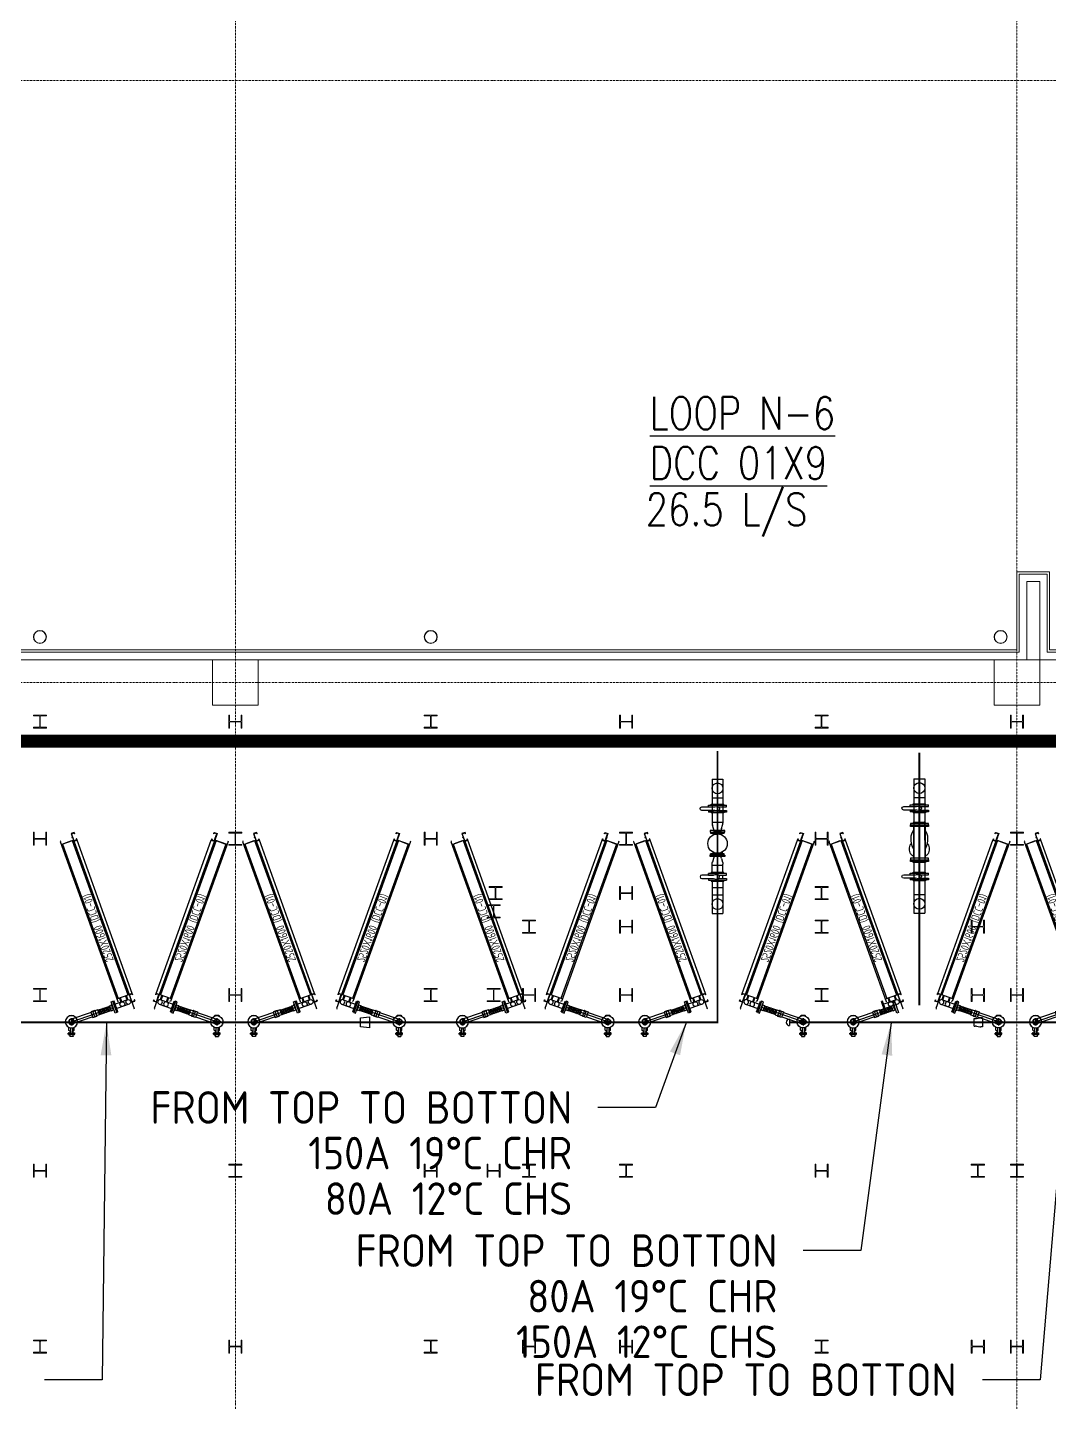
# Model space of a CAD drawing. Extents: x -32000 to 363140, y -29000 to 144266.
# Drawn here: x 136009 to 151700, y 78940 to 100062 of the extents above; entities that cross this region are included whole.
import ezdxf
from ezdxf.enums import TextEntityAlignment as Align

# ---------------------------------------------------------------- set-up
doc = ezdxf.new("R2010")
doc.units = 0
doc.header["$LTSCALE"] = 10
for name, pattern in [('H12PL25$0$JJP_三點線', [0.9, 0.3, -0.15, 0, -0.15, 0, -0.15, 0, -0.15]), ('XFM1Q20-200k$0$CENTER', [2, 1.25, -0.25, 0.25, -0.25]), ('XFM1Q20-200k$0$CENTER2', [1.125, 0.75, -0.125, 0.125, -0.125])]:
    doc.linetypes.add(name, pattern=pattern)
for name, color, linetype in [('H12PL25$0$A-OBJE-MEP', 252, 'Continuous'), ('H12PL25$0$A-WALL-EX', 252, 'Continuous'), ('H12PL25$0$S-COL', 252, 'Continuous'), ('H12PL25$0$S-GRID', 252, 'Continuous'), ('XFM1P20-200k$0$$0$M-PIPE-TEXT', 3, 'Continuous'), ('XFM1P20-200k$0$$0$M-PIPE-TEXT-ARROR', 91, 'Continuous'), ('XFM1P20-200k$0$M-PIPE-CHWR20', 110, 'Continuous'), ('XFM1P20-200k$0$M-PIPE-CHWS12', 130, 'Continuous'), ('XFM1Q20-200k$0$12P7-M-SUP-DCC-L1', 7, 'Continuous'), ('XFM1Q20-200k$0$12P7-M-SUP-DCC-L2', 3, 'Continuous'), ('XFM1Q20-200k$0$C-CDCC', 22, 'Continuous'), ('XFM1Q20-200k$0$M-CWTR-TEXT', 4, 'Continuous'), ('XFM1Q20-200k$0$M-PIPE-CHWR20', 110, 'Continuous'), ('XFM1Q20-200k$0$M-PIPE-CHWS12', 130, 'Continuous'), ('XFM1Q20-200k$0$M-PIPE-CHWS12_CL', 132, 'XFM1Q20-200k$0$CENTER2'), ('XFM1Q20-200k$0$MAU&DCC Valve Station$0$M-CWTR-VAVE', 4, 'Continuous'), ('XFM1Q20-200k$0$U-PCW-V', 2, 'Continuous')]:
    doc.layers.add(name, color=color, linetype=linetype)
doc.styles.add('XFM1P20-200k$0$$0$aa-txt', font='isocp.shx', dxfattribs={"bigfont": 'chineset.shx'})
doc.styles.add('XFM1Q20-200k$0$12P7-XCM2P10$0$AA-TXT', font='simplex.shx', dxfattribs={"bigfont": 'china.shx'})
doc.styles.add('XFM1Q20-200k$0$aa-txt', font='isocp.shx', dxfattribs={"bigfont": 'chineset.shx'})
doc.dimstyles.new('XFM1P20-200k$0$$0$adim-200', dxfattribs={"dimscale": 200, "dimtxt": 0.3, "dimasz": 2.5, "dimexe": 0.1, "dimexo": 0.5, "dimgap": 0.15, "dimtad": 0, "dimdec": 4, "dimzin": 3, "dimdsep": 46, "dimtxsty": 'XFM1P20-200k$0$$0$aa-txt', "dimcen": 2.5, "dimclrd": 256, "dimclre": 256, "dimclrt": 256, "dimadec": 0, "dimazin": 0, "dimtfac": 1, "dimtdec": 4, "dimtmove": 0, "dimatfit": 3, "dimfxl": 1, "dimtolj": 1, "dimtzin": 0, "dimarcsym": 0})

# ---------------------------------------------------------------- blocks, each defined once
blk = doc.blocks.new('H12PL25')
at = {"layer": 'H12PL25$0$A-OBJE-MEP', "lineweight": 0, "flags": 128}
for points in [[(136295, 90700, 1), (136105, 90700, 1)], [(142295, 90700, 1), (142105, 90700, 1)], [(151045, 90700, 1), (150855, 90700, 1)]]:
    blk.add_lwpolyline(points, format="xyb", close=True, dxfattribs=at)
at = {"layer": 'H12PL25$0$A-OBJE-MEP', "lineweight": 0}
for centre in [(136200, 90700), (142200, 90700), (150950, 90700)]:
    blk.add_circle(centre, 100, dxfattribs=at)
at = {"layer": 'H12PL25$0$A-WALL-EX', "lineweight": 0}
for p, q in [((151350, 91665), (151235, 91665)), ((151350, 91665), (151235, 91665)), ((151235, 90500), (151235, 91665)), ((151350, 91665), (151550, 91665)), ((151665, 91665), (151550, 91665)), ((151665, 91665), (151550, 91665)), ((151665, 91665), (151665, 90500)), ((127200, 90465), (151200, 90465)), ((151200, 90465), (151235, 90465)), ((151235, 90465), (151235, 90500)), ((151235, 90465), (151235, 90500)), ((151665, 90500), (151665, 90465)), ((151665, 90500), (151665, 90465)), ((151665, 90465), (151700, 90465)), ((151700, 90465), (237400, 90465))]:
    blk.add_line(p, q, dxfattribs=at)
at = {"layer": 'H12PL25$0$A-WALL-EX', "lineweight": 0, "flags": 128}
for points in [[(151200, 91700), (151235, 91700)], [(151200, 91700), (151200, 90500)], [(151665, 91700), (151235, 91700)], [(151700, 91700), (151665, 91700)], [(151700, 90500), (151700, 91700)], [(151350, 91550), (151550, 91550)], [(151350, 90465), (151350, 91550)], [(151550, 91550), (151550, 90465)], [(127200, 90500), (151200, 90500)], [(127200, 90500), (151200, 90500)], [(127200, 90500), (151200, 90500)], [(151200, 90500), (127200, 90500)], [(151350, 90350), (151350, 90465)], [(151550, 90350), (151550, 90465)], [(237400, 90500), (151700, 90500)], [(127050, 90350), (151350, 90350)], [(151550, 90350), (237400, 90350)]]:
    blk.add_lwpolyline(points, dxfattribs=at)
at = {"layer": 'H12PL25$0$S-COL', "lineweight": 0, "flags": 128}
for points in [[(138850, 90350), (138850, 89650), (139550, 89650), (139550, 90350)], [(150850, 90350), (150850, 89650), (151550, 89650), (151550, 90350), (151350, 90350)]]:
    blk.add_lwpolyline(points, dxfattribs=at)
for points in [[(136300, 89300), (136300, 89312), (136217, 89312, -0.41421356), (136204, 89325), (136204, 89475, -0.41421356), (136217, 89488), (136300, 89488), (136300, 89500), (136100, 89500), (136100, 89488), (136183, 89488, -0.41421356), (136196, 89475), (136196, 89325, -0.41421356), (136183, 89312), (136100, 89312), (136100, 89300)], [(139300, 89500), (139288, 89500), (139288, 89417, -0.41421356), (139275, 89404), (139125, 89404, -0.41421356), (139112, 89417), (139112, 89500), (139100, 89500), (139100, 89300), (139112, 89300), (139112, 89383, -0.41421356), (139125, 89396), (139275, 89396, -0.41421356), (139288, 89383), (139288, 89300), (139300, 89300)], [(142100, 89300), (142100, 89312), (142183, 89312, 0.41421356), (142196, 89325), (142196, 89475, 0.41421356), (142183, 89488), (142100, 89488), (142100, 89500), (142300, 89500), (142300, 89488), (142217, 89488, 0.41421356), (142204, 89475), (142204, 89325, 0.41421356), (142217, 89312), (142300, 89312), (142300, 89300)], [(145100, 89500), (145112, 89500), (145112, 89417, 0.41421356), (145125, 89404), (145275, 89404, 0.41421356), (145288, 89417), (145288, 89500), (145300, 89500), (145300, 89300), (145288, 89300), (145288, 89383, 0.41421356), (145275, 89396), (145125, 89396, 0.41421356), (145112, 89383), (145112, 89300), (145100, 89300)], [(148100, 89300), (148100, 89312), (148183, 89312, 0.41421356), (148196, 89325), (148196, 89475, 0.41421356), (148183, 89488), (148100, 89488), (148100, 89500), (148300, 89500), (148300, 89488), (148217, 89488, 0.41421356), (148204, 89475), (148204, 89325, 0.41421356), (148217, 89312), (148300, 89312), (148300, 89300)], [(151100, 89500), (151112, 89500), (151112, 89417, 0.41421356), (151125, 89404), (151275, 89404, 0.41421356), (151288, 89417), (151288, 89500), (151300, 89500), (151300, 89300), (151288, 89300), (151288, 89383, 0.41421356), (151275, 89396), (151125, 89396, 0.41421356), (151112, 89383), (151112, 89300), (151100, 89300)], [(136300, 87700), (136288, 87700), (136288, 87617, -0.41421356), (136275, 87604), (136125, 87604, -0.41421356), (136112, 87617), (136112, 87700), (136100, 87700), (136100, 87500), (136112, 87500), (136112, 87583, -0.41421356), (136125, 87596), (136275, 87596, -0.41421356), (136288, 87583), (136288, 87500), (136300, 87500)], [(139300, 87500), (139300, 87512), (139217, 87512, -0.41421356), (139204, 87525), (139204, 87675, -0.41421356), (139217, 87688), (139300, 87688), (139300, 87700), (139100, 87700), (139100, 87688), (139183, 87688, -0.41421356), (139196, 87675), (139196, 87525, -0.41421356), (139183, 87512), (139100, 87512), (139100, 87500)], [(142100, 87700), (142112, 87700), (142112, 87617, 0.41421356), (142125, 87604), (142275, 87604, 0.41421356), (142288, 87617), (142288, 87700), (142300, 87700), (142300, 87500), (142288, 87500), (142288, 87583, 0.41421356), (142275, 87596), (142125, 87596, 0.41421356), (142112, 87583), (142112, 87500), (142100, 87500)], [(145100, 87500), (145100, 87512), (145183, 87512, 0.41421356), (145196, 87525), (145196, 87675, 0.41421356), (145183, 87688), (145100, 87688), (145100, 87700), (145300, 87700), (145300, 87688), (145217, 87688, 0.41421356), (145204, 87675), (145204, 87525, 0.41421356), (145217, 87512), (145300, 87512), (145300, 87500)], [(148100, 87700), (148112, 87700), (148112, 87617, 0.41421356), (148125, 87604), (148275, 87604, 0.41421356), (148288, 87617), (148288, 87700), (148300, 87700), (148300, 87500), (148288, 87500), (148288, 87583, 0.41421356), (148275, 87596), (148125, 87596, 0.41421356), (148112, 87583), (148112, 87500), (148100, 87500)], [(151100, 87500), (151100, 87512), (151183, 87512, 0.41421356), (151196, 87525), (151196, 87675, 0.41421356), (151183, 87688), (151100, 87688), (151100, 87700), (151300, 87700), (151300, 87688), (151217, 87688, 0.41421356), (151204, 87675), (151204, 87525, 0.41421356), (151217, 87512), (151300, 87512), (151300, 87500)], [(143095, 86665), (143095, 86677), (143178, 86677, 0.41421356), (143191, 86690), (143191, 86840, 0.41421356), (143178, 86853), (143095, 86853), (143095, 86865), (143295, 86865), (143295, 86853), (143212, 86853, 0.41421356), (143199, 86840), (143199, 86690, 0.41421356), (143212, 86677), (143295, 86677), (143295, 86665)], [(145100, 86865), (145112, 86865), (145112, 86782, 0.41421356), (145125, 86769), (145275, 86769, 0.41421356), (145288, 86782), (145288, 86865), (145300, 86865), (145300, 86665), (145288, 86665), (145288, 86748, 0.41421356), (145275, 86761), (145125, 86761, 0.41421356), (145112, 86748), (145112, 86665), (145100, 86665)], [(148100, 86665), (148100, 86677), (148183, 86677, 0.41421356), (148196, 86690), (148196, 86840, 0.41421356), (148183, 86853), (148100, 86853), (148100, 86865), (148300, 86865), (148300, 86853), (148217, 86853, 0.41421356), (148204, 86840), (148204, 86690, 0.41421356), (148217, 86677), (148300, 86677), (148300, 86665)], [(143065, 86385), (143065, 86397), (143148, 86397, 0.41421356), (143161, 86410), (143161, 86560, 0.41421356), (143148, 86573), (143065, 86573), (143065, 86585), (143265, 86585), (143265, 86573), (143182, 86573, 0.41421356), (143169, 86560), (143169, 86410, 0.41421356), (143182, 86397), (143265, 86397), (143265, 86385)], [(143610, 86150), (143610, 86162), (143693, 86162, 0.41421356), (143706, 86175), (143706, 86325, 0.41421356), (143693, 86338), (143610, 86338), (143610, 86350), (143810, 86350), (143810, 86338), (143727, 86338, 0.41421356), (143714, 86325), (143714, 86175, 0.41421356), (143727, 86162), (143810, 86162), (143810, 86150)], [(145100, 86350), (145112, 86350), (145112, 86267, 0.41421356), (145125, 86254), (145275, 86254, 0.41421356), (145288, 86267), (145288, 86350), (145300, 86350), (145300, 86150), (145288, 86150), (145288, 86233, 0.41421356), (145275, 86246), (145125, 86246, 0.41421356), (145112, 86233), (145112, 86150), (145100, 86150)], [(148100, 86150), (148100, 86162), (148183, 86162, 0.41421356), (148196, 86175), (148196, 86325, 0.41421356), (148183, 86338), (148100, 86338), (148100, 86350), (148300, 86350), (148300, 86338), (148217, 86338, 0.41421356), (148204, 86325), (148204, 86175, 0.41421356), (148217, 86162), (148300, 86162), (148300, 86150)], [(150500, 86350), (150512, 86350), (150512, 86267, 0.41421356), (150525, 86254), (150675, 86254, 0.41421356), (150688, 86267), (150688, 86350), (150700, 86350), (150700, 86150), (150688, 86150), (150688, 86233, 0.41421356), (150675, 86246), (150525, 86246, 0.41421356), (150512, 86233), (150512, 86150), (150500, 86150)], [(136300, 85100), (136300, 85112), (136217, 85112, -0.41421356), (136204, 85125), (136204, 85275, -0.41421356), (136217, 85288), (136300, 85288), (136300, 85300), (136100, 85300), (136100, 85288), (136183, 85288, -0.41421356), (136196, 85275), (136196, 85125, -0.41421356), (136183, 85112), (136100, 85112), (136100, 85100)], [(139300, 85300), (139288, 85300), (139288, 85217, -0.41421356), (139275, 85204), (139125, 85204, -0.41421356), (139112, 85217), (139112, 85300), (139100, 85300), (139100, 85100), (139112, 85100), (139112, 85183, -0.41421356), (139125, 85196), (139275, 85196, -0.41421356), (139288, 85183), (139288, 85100), (139300, 85100)], [(142100, 85100), (142100, 85112), (142183, 85112, 0.41421356), (142196, 85125), (142196, 85275, 0.41421356), (142183, 85288), (142100, 85288), (142100, 85300), (142300, 85300), (142300, 85288), (142217, 85288, 0.41421356), (142204, 85275), (142204, 85125, 0.41421356), (142217, 85112), (142300, 85112), (142300, 85100)], [(143065, 85100), (143065, 85112), (143148, 85112, 0.41421356), (143161, 85125), (143161, 85275, 0.41421356), (143148, 85288), (143065, 85288), (143065, 85300), (143265, 85300), (143265, 85288), (143182, 85288, 0.41421356), (143169, 85275), (143169, 85125, 0.41421356), (143182, 85112), (143265, 85112), (143265, 85100)], [(143610, 85300), (143622, 85300), (143622, 85217, 0.41421356), (143635, 85204), (143785, 85204, 0.41421356), (143798, 85217), (143798, 85300), (143810, 85300), (143810, 85100), (143798, 85100), (143798, 85183, 0.41421356), (143785, 85196), (143635, 85196, 0.41421356), (143622, 85183), (143622, 85100), (143610, 85100)], [(145100, 85300), (145112, 85300), (145112, 85217, 0.41421356), (145125, 85204), (145275, 85204, 0.41421356), (145288, 85217), (145288, 85300), (145300, 85300), (145300, 85100), (145288, 85100), (145288, 85183, 0.41421356), (145275, 85196), (145125, 85196, 0.41421356), (145112, 85183), (145112, 85100), (145100, 85100)], [(148100, 85100), (148100, 85112), (148183, 85112, 0.41421356), (148196, 85125), (148196, 85275, 0.41421356), (148183, 85288), (148100, 85288), (148100, 85300), (148300, 85300), (148300, 85288), (148217, 85288, 0.41421356), (148204, 85275), (148204, 85125, 0.41421356), (148217, 85112), (148300, 85112), (148300, 85100)], [(150500, 85300), (150512, 85300), (150512, 85217, 0.41421356), (150525, 85204), (150675, 85204, 0.41421356), (150688, 85217), (150688, 85300), (150700, 85300), (150700, 85100), (150688, 85100), (150688, 85183, 0.41421356), (150675, 85196), (150525, 85196, 0.41421356), (150512, 85183), (150512, 85100), (150500, 85100)], [(151100, 85300), (151112, 85300), (151112, 85217, 0.41421356), (151125, 85204), (151275, 85204, 0.41421356), (151288, 85217), (151288, 85300), (151300, 85300), (151300, 85100), (151288, 85100), (151288, 85183, 0.41421356), (151275, 85196), (151125, 85196, 0.41421356), (151112, 85183), (151112, 85100), (151100, 85100)], [(136300, 82600), (136288, 82600), (136288, 82517, -0.41421356), (136275, 82504), (136125, 82504, -0.41421356), (136112, 82517), (136112, 82600), (136100, 82600), (136100, 82400), (136112, 82400), (136112, 82483, -0.41421356), (136125, 82496), (136275, 82496, -0.41421356), (136288, 82483), (136288, 82400), (136300, 82400)], [(139300, 82400), (139300, 82412), (139217, 82412, -0.41421356), (139204, 82425), (139204, 82575, -0.41421356), (139217, 82588), (139300, 82588), (139300, 82600), (139100, 82600), (139100, 82588), (139183, 82588, -0.41421356), (139196, 82575), (139196, 82425, -0.41421356), (139183, 82412), (139100, 82412), (139100, 82400)], [(142100, 82600), (142112, 82600), (142112, 82517, 0.41421356), (142125, 82504), (142275, 82504, 0.41421356), (142288, 82517), (142288, 82600), (142300, 82600), (142300, 82400), (142288, 82400), (142288, 82483, 0.41421356), (142275, 82496), (142125, 82496, 0.41421356), (142112, 82483), (142112, 82400), (142100, 82400)], [(143065, 82600), (143077, 82600), (143077, 82517, 0.41421356), (143090, 82504), (143240, 82504, 0.41421356), (143253, 82517), (143253, 82600), (143265, 82600), (143265, 82400), (143253, 82400), (143253, 82483, 0.41421356), (143240, 82496), (143090, 82496, 0.41421356), (143077, 82483), (143077, 82400), (143065, 82400)], [(143610, 82400), (143610, 82412), (143693, 82412, 0.41421356), (143706, 82425), (143706, 82575, 0.41421356), (143693, 82588), (143610, 82588), (143610, 82600), (143810, 82600), (143810, 82588), (143727, 82588, 0.41421356), (143714, 82575), (143714, 82425, 0.41421356), (143727, 82412), (143810, 82412), (143810, 82400)], [(145100, 82400), (145100, 82412), (145183, 82412, 0.41421356), (145196, 82425), (145196, 82575, 0.41421356), (145183, 82588), (145100, 82588), (145100, 82600), (145300, 82600), (145300, 82588), (145217, 82588, 0.41421356), (145204, 82575), (145204, 82425, 0.41421356), (145217, 82412), (145300, 82412), (145300, 82400)], [(148100, 82600), (148112, 82600), (148112, 82517, 0.41421356), (148125, 82504), (148275, 82504, 0.41421356), (148288, 82517), (148288, 82600), (148300, 82600), (148300, 82400), (148288, 82400), (148288, 82483, 0.41421356), (148275, 82496), (148125, 82496, 0.41421356), (148112, 82483), (148112, 82400), (148100, 82400)], [(150500, 82400), (150500, 82412), (150583, 82412, 0.41421356), (150596, 82425), (150596, 82575, 0.41421356), (150583, 82588), (150500, 82588), (150500, 82600), (150700, 82600), (150700, 82588), (150617, 82588, 0.41421356), (150604, 82575), (150604, 82425, 0.41421356), (150617, 82412), (150700, 82412), (150700, 82400)], [(151100, 82400), (151100, 82412), (151183, 82412, 0.41421356), (151196, 82425), (151196, 82575, 0.41421356), (151183, 82588), (151100, 82588), (151100, 82600), (151300, 82600), (151300, 82588), (151217, 82588, 0.41421356), (151204, 82575), (151204, 82425, 0.41421356), (151217, 82412), (151300, 82412), (151300, 82400)], [(136300, 79700), (136300, 79712), (136217, 79712, -0.41421356), (136204, 79725), (136204, 79875, -0.41421356), (136217, 79888), (136300, 79888), (136300, 79900), (136100, 79900), (136100, 79888), (136183, 79888, -0.41421356), (136196, 79875), (136196, 79725, -0.41421356), (136183, 79712), (136100, 79712), (136100, 79700)], [(139300, 79900), (139288, 79900), (139288, 79817, -0.41421356), (139275, 79804), (139125, 79804, -0.41421356), (139112, 79817), (139112, 79900), (139100, 79900), (139100, 79700), (139112, 79700), (139112, 79783, -0.41421356), (139125, 79796), (139275, 79796, -0.41421356), (139288, 79783), (139288, 79700), (139300, 79700)], [(142100, 79700), (142100, 79712), (142183, 79712, 0.41421356), (142196, 79725), (142196, 79875, 0.41421356), (142183, 79888), (142100, 79888), (142100, 79900), (142300, 79900), (142300, 79888), (142217, 79888, 0.41421356), (142204, 79875), (142204, 79725, 0.41421356), (142217, 79712), (142300, 79712), (142300, 79700)], [(143610, 79900), (143622, 79900), (143622, 79817, 0.41421356), (143635, 79804), (143785, 79804, 0.41421356), (143798, 79817), (143798, 79900), (143810, 79900), (143810, 79700), (143798, 79700), (143798, 79783, 0.41421356), (143785, 79796), (143635, 79796, 0.41421356), (143622, 79783), (143622, 79700), (143610, 79700)], [(145100, 79900), (145112, 79900), (145112, 79817, 0.41421356), (145125, 79804), (145275, 79804, 0.41421356), (145288, 79817), (145288, 79900), (145300, 79900), (145300, 79700), (145288, 79700), (145288, 79783, 0.41421356), (145275, 79796), (145125, 79796, 0.41421356), (145112, 79783), (145112, 79700), (145100, 79700)], [(148100, 79700), (148100, 79712), (148183, 79712, 0.41421356), (148196, 79725), (148196, 79875, 0.41421356), (148183, 79888), (148100, 79888), (148100, 79900), (148300, 79900), (148300, 79888), (148217, 79888, 0.41421356), (148204, 79875), (148204, 79725, 0.41421356), (148217, 79712), (148300, 79712), (148300, 79700)], [(150500, 79900), (150512, 79900), (150512, 79817, 0.41421356), (150525, 79804), (150675, 79804, 0.41421356), (150688, 79817), (150688, 79900), (150700, 79900), (150700, 79700), (150688, 79700), (150688, 79783, 0.41421356), (150675, 79796), (150525, 79796, 0.41421356), (150512, 79783), (150512, 79700), (150500, 79700)], [(151100, 79900), (151112, 79900), (151112, 79817, 0.41421356), (151125, 79804), (151275, 79804, 0.41421356), (151288, 79817), (151288, 79900), (151300, 79900), (151300, 79700), (151288, 79700), (151288, 79783, 0.41421356), (151275, 79796), (151125, 79796, 0.41421356), (151112, 79783), (151112, 79700), (151100, 79700)]]:
    blk.add_lwpolyline(points, format="xyb", close=True, dxfattribs=at)
at = {"layer": 'H12PL25$0$S-GRID', "linetype": 'H12PL25$0$JJP_三點線', "lineweight": 0}
for p, q in [((139200, 128250), (139200, -28000)), ((151200, 128250), (151200, -28000)), ((-29000, 99250), (289600, 99250)), ((-29000, 90000), (289600, 90000))]:
    blk.add_line(p, q, dxfattribs=at)
blk = doc.blocks.new('XFM1Q20-200k$0$A$C85d7fed8')
at = {"layer": 'XFM1Q20-200k$0$12P7-M-SUP-DCC-L1'}
for points in [[(214374, 5418), (214420, 5438), (214369, 5552), (214323, 5532), (214331, 5513), (214334, 5515), (214327, 5530), (214367, 5548), (214416, 5440), (214376, 5422), (214369, 5437), (214366, 5436)], [(215456, 3023), (215502, 3043), (215450, 3158), (215405, 3137), (215413, 3119), (215416, 3120), (215409, 3135), (215449, 3153), (215497, 3045), (215458, 3027), (215451, 3043), (215448, 3041)]]:
    blk.add_lwpolyline(points, close=True, dxfattribs=at)
blk.add_lwpolyline([(215446, 3041), (215448, 3041)], dxfattribs=at)
at = {"layer": 'XFM1Q20-200k$0$12P7-M-SUP-DCC-L2'}
blk.add_lwpolyline([(215404, 3137), (215450, 3157), (214420, 5438), (214374, 5418)], close=True, dxfattribs=at)
blk = doc.blocks.new('XFM1Q20-200k$0$A$C911c7844')
at = {"layer": 'XFM1Q20-200k$0$C-CDCC'}
for p, q in [((207240, 5563), (207249, 5567)), ((208474, 3049), (207240, 5563)), ((207325, 5504), (207506, 5592)), ((207357, 5438), (207538, 5527)), ((207483, 5638), (207500, 5646)), ((207483, 5638), (207560, 5481)), ((207500, 5646), (207576, 5489)), ((207520, 5444), (207340, 5356)), ((207352, 5436), (207381, 5376)), ((208470, 3103), (207358, 5365)), ((207362, 5441), (207392, 5381)), ((207440, 5479), (207469, 5419)), ((207451, 5484), (207480, 5424)), ((207503, 5480), (207494, 5476)), ((208613, 3173), (207502, 5435)), ((208653, 3137), (207503, 5480)), ((207560, 5481), (207576, 5489)), ((208631, 3182), (208452, 3094)), ((208631, 3182), (208452, 3094)), ((208483, 3054), (208474, 3049)), ((208484, 3110), (208599, 3166)), ((208644, 3133), (208653, 3137))]:
    blk.add_line(p, q, dxfattribs=at)
for centre in [(207341, 5471), (207429, 5514)]:
    blk.add_circle(centre, 36.5, dxfattribs=at)
at = {"layer": 'XFM1Q20-200k$0$C-CDCC', "style": 'XFM1Q20-200k$0$aa-txt', "width": 0.8}
blk.add_text('2520X1600 (DCC-01)', height=125, rotation=296, dxfattribs=at).set_placement((207930, 4392), align=Align.MIDDLE)
blk = doc.blocks.new('XFM1Q20-200k$0$BV-150V-T1')
at = {"color": 0, "linetype": 'ByBlock'}
for p, q in [((-5.2, 9.6), (-6.7, 9.6)), ((-6.7, -9.6), (-6.7, 9.6)), ((-2.7, 14), (-5.2, 14)), ((-5.2, -14), (-5.2, 14)), ((2.7, 14), (5.2, 14)), ((5.2, 14), (5.2, -14)), ((5.2, 9.6), (6.7, 9.6)), ((6.7, 9.6), (6.7, -9.6)), ((-5.2, -9.6), (-6.7, -9.6)), ((-2.7, -14), (-5.2, -14)), ((2.7, -8.4), (-2.7, -8.4)), ((2.7, -14), (5.2, -14)), ((5.2, -9.6), (6.7, -9.6))]:
    blk.add_line(p, q, dxfattribs=at)
blk.add_lwpolyline([(-2.7, 7.5), (-2.7, 24, -1), (2.7, 24), (2.7, 7.7, 0.028765), (2.9, 4.2), (3.3, 0.3, -1.044614), (-3.3, 0), (-2.9, 4.1, 0.028765)], format="xyb", close=True, dxfattribs=at)
for points in [[(-2.7, 14), (-2.7, 6.1)], [(2.7, 14), (2.7, 6.3)], [(-2.7, -2), (-2.7, -14)], [(2.7, -2), (2.7, -14)]]:
    blk.add_lwpolyline(points, dxfattribs=at)
blk = doc.blocks.new('XFM1Q20-200k$0$YS-06-B')
at = {"layer": 'XFM1Q20-200k$0$U-PCW-V', "color": 0}
for p, q in [((55, 8.9), (6.9, 8.9)), ((55, -8.9), (6.9, -8.9))]:
    blk.add_line(p, q, dxfattribs=at)
for points in [[(1.4, -9.6), (0, -9.6), (0, 9.6), (1.4, 9.6)], [(4, -13.8), (1.4, -13.8), (1.4, 13.8), (4, 13.8), (4, -13.8)], [(4, -13.8), (6.5, -13.8), (6.5, 13.8), (4, 13.8), (4, -13.8)], [(57.5, -13.8), (55, -13.8), (55, 13.8), (57.5, 13.8), (57.5, -13.8)], [(57.5, -13.8), (60, -13.8), (60, 13.8), (57.5, 13.8), (57.5, -13.8)], [(60, -9.6), (61.5, -9.6), (61.5, 9.6), (60, 9.6)]]:
    blk.add_lwpolyline(points, dxfattribs=at)
for points in [[(18.6, 15.5, 0.133256), (14.6, 14.4, 0.106756), (10.9, 10.9, 0.036777), (9.6, 8.9, 0.036777)], [(28.8, 12.5, 0.064337), (26.3, 14.4, 0.133256), (22.3, 15.5)], [(9.6, -8.9, 0.036777), (10.9, -10.9, 0.106756), (14.6, -14.4, 0.133256), (18.6, -15.5)], [(22.3, -15.5, 0.133256), (26.3, -14.4, 0.064337), (28.8, -12.5, 0.064337)]]:
    blk.add_lwpolyline(points, format="xyb", dxfattribs=at)
for centre, radius, start, end in [((20.5, 4.3), 11.3, 80.5245, 99.4755), ((29, 0), 12.1, 121.7693, 132.5173), ((35.2, -14.3), 27.6, 57.3698, 116.9234), ((20.5, -4.3), 11.3, 260.5245, 279.4755), ((29, 0), 12.1, 227.4827, 238.2307), ((35.2, 14.3), 27.6, 243.0766, 302.6302)]:
    blk.add_arc(centre, radius, start, end, dxfattribs=at)
blk = doc.blocks.new('XFM1Q20-200k$0$A$Cc8c59ff0')
at = {"layer": 'XFM1Q20-200k$0$M-PIPE-CHWS12'}
for p, q in [((183, 2063, 0), (183, 0, 0)), ((183, 2063), (351, 2063)), ((351, 2063, 0), (351, 0, 0)), ((183, 1777), (351, 1777)), ((351, 1120, 0), (351, 1406, 0)), ((183, 286), (351, 286)), ((183, 0), (351, 0))]:
    blk.add_line(p, q, dxfattribs=at)
for centre in [(267, 1920), (267, 143)]:
    blk.add_circle(centre, 84.1, dxfattribs=at)
at = {"layer": 'XFM1Q20-200k$0$M-PIPE-CHWS12_CL', "linetype": 'XFM1Q20-200k$0$CENTER'}
blk.add_line((267, 0, 0), (267, 2063, 0), dxfattribs=at)
at = {"layer": 'XFM1Q20-200k$0$MAU&DCC Valve Station$0$M-CWTR-VAVE', "xscale": 10.00000000000001, "yscale": 10.00000000000001, "zscale": 10.00000000000001, "rotation": 90}
for name, p in [('XFM1Q20-200k$0$BV-150V-T1', (267, 1610)), ('XFM1Q20-200k$0$YS-06-B', (267, 779)), ('XFM1Q20-200k$0$BV-150V-T1', (267, 562))]:
    blk.add_blockref(name, p, dxfattribs=at)
blk = doc.blocks.new('XFM1Q20-200k$0$R6-4')
for p, q in [((-5.7, 0), (5.7, 0)), ((-5.7, 0), (-5.7, -1)), ((-8.4, -14), (-8.4, -12.4)), ((8.4, -14), (-8.4, -14)), ((-6.2, -4.1), (-7.9, -9.3)), ((5.7, 0), (5.7, -1)), ((6.2, -4.1), (7.9, -9.3)), ((8.4, -14), (8.4, -12.4))]:
    blk.add_line(p, q)
for centre, start, end in [((1.6, -12.4), 161.7321, 180), ((-15.7, -1), 341.7321, 0), ((15.7, -1), 180, 198.2679), ((-1.6, -12.4), 0, 18.2679)]:
    blk.add_arc(centre, 10, start, end)
blk = doc.blocks.new('XFM1Q20-200k$0$A$C49d57fc1')
at = {"layer": 'XFM1Q20-200k$0$M-PIPE-CHWR20'}
for p, q in [((183, 2063, 0), (183, 1402, 0)), ((183, 2063), (351, 2063)), ((267, 0, 0), (267, 2063, 0)), ((351, 2063, 0), (351, 1402, 0)), ((183, 1777), (351, 1777)), ((159, 1247, 0), (264, 1247, 0)), ((159, 1247, 0), (159, 1232, 0)), ((159, 1232, 0), (264, 1232, 0)), ((160, 1231, 0), (159, 1232, 0)), ((264, 1231, 0), (160, 1231, 0)), ((189, 1249, 0), (264, 1249, 0)), ((189, 1247, 0), (189, 1249, 0)), ((194, 1221, 0), (194, 1229, 0)), ((200, 1219, 0), (264, 1219, 0)), ((340, 1249, 0), (264, 1249, 0)), ((369, 1247, 0), (264, 1247, 0)), ((369, 1232, 0), (264, 1232, 0)), ((264, 1231, 0), (368, 1231, 0)), ((334, 1219, 0), (264, 1219, 0)), ((334, 1219, 0), (334, 1229, 0)), ((340, 1247, 0), (340, 1249, 0)), ((368, 1231, 0), (369, 1232, 0)), ((369, 1247, 0), (369, 1232, 0)), ((160, 915, 0), (159, 914, 0)), ((159, 914, 0), (264, 914, 0)), ((159, 899, 0), (159, 914, 0)), ((159, 899, 0), (264, 899, 0)), ((264, 915, 0), (160, 915, 0)), ((189, 899, 0), (189, 897, 0)), ((189, 897, 0), (264, 897, 0)), ((194, 930, 0), (194, 917, 0)), ((334, 925, 0), (194, 925, 0)), ((264, 915, 0), (368, 915, 0)), ((369, 914, 0), (264, 914, 0)), ((369, 899, 0), (264, 899, 0)), ((340, 897, 0), (264, 897, 0)), ((334, 925, 0), (334, 917, 0)), ((340, 899, 0), (340, 897, 0)), ((368, 915, 0), (369, 914, 0)), ((369, 899, 0), (369, 914, 0)), ((183, 626), (183, 740, 0)), ((351, 626), (351, 740, 0)), ((183, 495), (183, 0)), ((351, 495), (351, 0)), ((351, 395), (183, 395)), ((183, 286), (351, 286)), ((183, 0), (351, 0))]:
    blk.add_line(p, q, dxfattribs=at)
at = {"layer": 'XFM1Q20-200k$0$M-PIPE-CHWR20', "elevation": 0}
for points in [[(153, 1249), (381, 1249), (381, 1273), (153, 1273)], [(153, 897), (381, 897), (381, 873), (153, 873)]]:
    blk.add_lwpolyline(points, close=True, dxfattribs=at)
at = {"layer": 'XFM1Q20-200k$0$M-PIPE-CHWR20'}
for centre, radius in [((267, 1920), 84.1), ((267, 1073), 149), ((267, 143), 84.1)]:
    blk.add_circle(centre, radius, dxfattribs=at)
for centre, radius, start, end in [((192, 1229, 0), 2, 0, 90), ((193, 1206, 0), 15, 45, 85.3609), ((192, 1207, 0), 15, 345, 45), ((342, 1207, 0), 15, 135, 195), ((341, 1206, 0), 15, 94.6391, 135), ((336, 1229, 0), 2, 90, 180), ((192, 917, 0), 2, 270, 0), ((183, 940, 0), 15, 317.6297, 21.3232), ((336, 917, 0), 2, 180, 270), ((351, 940, 0), 15, 158.6768, 222.3703)]:
    blk.add_arc(centre, radius, start, end, dxfattribs=at)
for name, p, xscale, yscale, zscale, rotation in [('XFM1Q20-200k$0$BV-150V-T1', (267, 1610), 10.00000000000001, 10.00000000000001, 10.00000000000001, 90), ('XFM1Q20-200k$0$R6-4', (267, 1263, 0), 10, 10, 10, 180), ('XFM1Q20-200k$0$BV-150V-T1', (267, 562), -10.00000000000001, 10.00000000000001, 10.00000000000001, 90)]:
    blk.add_blockref(name, p, dxfattribs=dict(at, xscale=xscale, yscale=yscale, zscale=zscale, rotation=rotation))
at = {"layer": 'XFM1Q20-200k$0$M-PIPE-CHWR20', "xscale": -10.00000000000001, "yscale": 10.00000000000001, "zscale": 10.00000000000001}
blk.add_blockref('XFM1Q20-200k$0$R6-4', (267, 883, 0), dxfattribs=at)
blk = doc.blocks.new('XFM1Q20-200k')
for name, p in [('XFM1Q20-200k$0$A$C49d57fc1', (146336, 86453, 0)), ('XFM1Q20-200k$0$A$Cc8c59ff0', (149435, 86458, 0))]:
    blk.add_blockref(name, p)
at = {"color": 7, "true_color": 0xffffff}
for name, p, rotation in [('XFM1Q20-200k$0$A$C85d7fed8', (351752, 73756), 175.4865994077143), ('XFM1Q20-200k$0$A$C85d7fed8', (354552, 73756), 175.4865994077143), ('XFM1Q20-200k$0$A$C85d7fed8', (357752, 73756), 175.4865994077143), ('XFM1Q20-200k$0$A$C85d7fed8', (360552, 73756), 175.4865994077143), ('XFM1Q20-200k$0$A$C85d7fed8', (363552, 73756), 175.4865994077143), ('XFM1Q20-200k$0$A$C85d7fed8', (366552, 73756), 175.4865994077143), ('XFM1Q20-200k$0$A$C911c7844', (344229, 67581), 173.6451706464987), ('XFM1Q20-200k$0$A$C911c7844', (347029, 67581), 173.6451706464987), ('XFM1Q20-200k$0$A$C911c7844', (350229, 67581), 173.6451706464987), ('XFM1Q20-200k$0$A$C911c7844', (353029, 67581), 173.6451706464987), ('XFM1Q20-200k$0$A$C911c7844', (356029, 67581), 173.6451706464987), ('XFM1Q20-200k$0$A$C911c7844', (359029, 67581), 173.6451706464987)]:
    blk.add_blockref(name, p, dxfattribs=dict(at, rotation=rotation))
for name, p, xscale, rotation in [('XFM1Q20-200k$0$A$C85d7fed8', (-76152, 73756), -1.000000000000004, 184.5134005922767), ('XFM1Q20-200k$0$A$C85d7fed8', (-73352, 73756), -1, 184.5134005922857), ('XFM1Q20-200k$0$A$C85d7fed8', (-70152, 73756), -1, 184.5134005922857), ('XFM1Q20-200k$0$A$C85d7fed8', (-67152, 73756), -1, 184.5134005922857), ('XFM1Q20-200k$0$A$C85d7fed8', (-64152, 73756), -1, 184.5134005922857), ('XFM1Q20-200k$0$A$C911c7844', (-71829, 67581), -1, 186.3548293535013), ('XFM1Q20-200k$0$A$C911c7844', (-68629, 67581), -1, 186.3548293534923), ('XFM1Q20-200k$0$A$C911c7844', (-65829, 67581), -1, 186.3548293535013), ('XFM1Q20-200k$0$A$C911c7844', (-62629, 67581), -1, 186.3548293535013), ('XFM1Q20-200k$0$A$C911c7844', (-59629, 67581), -1, 186.3548293535013), ('XFM1Q20-200k$0$A$C911c7844', (-56629, 67581), -1, 186.3548293535013)]:
    blk.add_blockref(name, p, dxfattribs=dict(at, xscale=xscale, rotation=rotation))
at = {"layer": 'DEFPOINTS', "color": 6, "style": 'XFM1Q20-200k$0$12P7-XCM2P10$0$AA-TXT', "width": 0.8}
blk.add_text('26.5 L/S', height=500, dxfattribs=at).set_placement((145499, 92660, 0), align=Align.MIDDLE_LEFT)
at = {"layer": 'XFM1Q20-200k$0$M-CWTR-TEXT', "style": 'XFM1Q20-200k$0$12P7-XCM2P10$0$AA-TXT', "width": 0.8}
for s, p in [('%%ULOOP N-6', (145563, 94138, 0)), ('%%UDCC 01X9', (145563, 93372, 0))]:
    blk.add_text(s, height=500, dxfattribs=at).set_placement(p, align=Align.MIDDLE_LEFT)
blk = doc.blocks.new('XFM1P20-200k$0$005')
h = blk.add_hatch()
h.set_pattern_fill('AR-HBONE', color=256, scale=0.430893, angle=360, style=0)
h.set_pattern_definition([(135, (-2258.2576, -4619.8331), (-8e-16, 2.4374981), [5.1707143, -1.7235714]), (45, (-2259.4764, -4618.6144), (-8e-16, 2.4374981), [5.1707143, -1.7235714])])
h.paths.add_polyline_path([(21.88125, -3.01625), (21.88125, 3.01625), (5.88125, 3.01625), (5.88125, -3.01625)])
edge = h.paths.add_edge_path(flags=17)
edge.add_line((21.88125, 3.01625), (21.88125, -3.01625))
for p, q in [((5.88125, 3.31625), (3, 3.31625)), ((5.88125, 3.31625), (5.88125, -3.31625)), ((21.88125, 3.01625), (5.88125, 3.01625)), ((5.88125, 3.01625), (5.88125, -3.01625)), ((21.88125, 3.31625), (24.7625, 3.31625)), ((21.88125, 3.31625), (21.88125, -3.31625)), ((21.88125, 3.01625), (21.88125, -3.01625)), ((21.88125, -3.01625), (21.88125, 3.01625)), ((28.2625, 3.31625), (24.7625, 3.31625)), ((28.2625, 3.31625), (28.2625, -3.31625)), ((5.88125, -3.31625), (3, -3.31625)), ((21.88125, -3.01625), (5.88125, -3.01625)), ((21.88125, -3.31625), (28.2625, -3.31625)), ((28.2625, -3.31625), (25.38125, -3.31625))]:
    blk.add_line(p, q)
for points in [[(0, -7.6), (0, 7.6), (2.38125, 7.6), (2.38125, -7.6), (0, -7.6)], [(2.38125, 3.8975), (3, 3.8975), (3, -3.8975), (2.38125, -3.8975)]]:
    blk.add_lwpolyline(points)
blk = doc.blocks.new('XFM1P20-200k$0$A$C63cefe58')
at = {"layer": 'XFM1P20-200k$0$M-PIPE-CHWR20'}
for p, q in [((236960, 2866), (236933, 2798)), ((237600, 2568, 0), (236977, 2820, 0)), ((237278, 2659), (237585, 2535, 0)), ((237305, 2726), (237614, 2601, 0)), ((237659, 2565, 0), (237542, 2571, 0)), ((237563, 2655, 0), (237563, 2655, 0)), ((237636, 2661, 0), (237574, 2664, 0)), ((237603, 2626, 0), (237597, 2509, 0)), ((237645, 2650, 0), (237645, 2650, 0)), ((237540, 2379, 0), (237541, 2396, 0)), ((237540, 2379, 0), (237641, 2374, 0)), ((237642, 2391, 0), (237541, 2396, 0)), ((237545, 2374, 0), (237545, 2378, 0)), ((237547, 2401, 0), (237546, 2397, 0)), ((237555, 2372, 0), (237547, 2373, 0)), ((237556, 2402, 0), (237548, 2402, 0)), ((237548, 2374, 0), (237548, 2378, 0)), ((237549, 2401, 0), (237549, 2397, 0)), ((237553, 2441, 0), (237555, 2485, 0)), ((237554, 2374, 0), (237554, 2378, 0)), ((237555, 2401, 0), (237555, 2397, 0)), ((237556, 2373, 0), (237557, 2377, 0)), ((237558, 2401, 0), (237558, 2397, 0)), ((237561, 2355, 0), (237561, 2360, 0)), ((237566, 2360, 0), (237561, 2360, 0)), ((237566, 2355, 0), (237561, 2355, 0)), ((237562, 2431, 0), (237568, 2430, 0)), ((237567, 2372, 0), (237565, 2343, 0)), ((237565, 2343, 0), (237612, 2340, 0)), ((237567, 2372, 0), (237614, 2370, 0)), ((237572, 2430, 0), (237570, 2396, 0)), ((237581, 2475, 0), (237577, 2405, 0)), ((237580, 2377, 0), (237579, 2372, 0)), ((237602, 2376, 0), (237601, 2370, 0)), ((237611, 2474, 0), (237607, 2403, 0)), ((237614, 2370, 0), (237612, 2340, 0)), ((237615, 2427, 0), (237613, 2394, 0)), ((237613, 2358, 0), (237619, 2357, 0)), ((237613, 2353, 0), (237619, 2352, 0)), ((237624, 2428, 0), (237618, 2428, 0)), ((237619, 2352, 0), (237619, 2357, 0)), ((237624, 2370, 0), (237625, 2374, 0)), ((237626, 2397, 0), (237626, 2393, 0)), ((237626, 2369, 0), (237634, 2368, 0)), ((237627, 2399, 0), (237636, 2398, 0)), ((237627, 2370, 0), (237627, 2374, 0)), ((237629, 2397, 0), (237628, 2393, 0)), ((237633, 2370, 0), (237633, 2374, 0)), ((237634, 2397, 0), (237634, 2393, 0)), ((237635, 2437, 0), (237637, 2481, 0)), ((237636, 2369, 0), (237636, 2373, 0)), ((237637, 2397, 0), (237637, 2393, 0)), ((237641, 2374, 0), (237642, 2391, 0))]:
    blk.add_line(p, q, dxfattribs=at)
at = {"layer": 'XFM1P20-200k$0$M-PIPE-CHWR20', "elevation": 0}
for points in [[(237250, 2760), (237309, 2736), (237274, 2649), (237215, 2673)], [(237257, 2757), (237250, 2760), (237215, 2673), (237222, 2670)]]:
    blk.add_lwpolyline(points, dxfattribs=at)
at = {"layer": 'XFM1P20-200k$0$M-PIPE-CHWR20'}
for radius in [94.4, 44.4, 36.5]:
    blk.add_circle((237600, 2568, 0), radius, dxfattribs=at)
for centre, radius, start, end in [((237573, 2654, 0), 10, 87.1452, 177.1452), ((237602, 2590, 0), 22.2, 88.2245, 266.0658), ((237635, 2651, 0), 10, 357.1452, 87.1452), ((237544, 2378, 0), 1.43, 9.8256, 87.1452), ((237545, 2398, 0), 1.43, 267.1452, 344.4648), ((237547, 2378, 0), 1.43, 9.8256, 164.4648), ((237547, 2374, 0), 1.43, 189.8256, 344.4648), ((237548, 2398, 0), 1.43, 189.8256, 344.4648), ((237548, 2401, 0), 1.43, 9.8256, 164.4648), ((237551, 2375, 0), 4.06, 43.5424, 130.748), ((237551, 2377, 0), 4.06, 223.5424, 310.748), ((237552, 2398, 0), 4.06, 43.5424, 130.748), ((237552, 2400, 0), 4.06, 223.5424, 310.748), ((237563, 2441, 0), 10, 177.1452, 267.1452), ((237555, 2377, 0), 1.43, 9.8256, 164.4648), ((237555, 2374, 0), 1.43, 189.8256, 344.4648), ((237556, 2401, 0), 1.43, 9.8256, 164.4648), ((237556, 2397, 0), 1.43, 189.8256, 344.4648), ((237558, 2377, 0), 1.43, 87.1452, 164.4648), ((237559, 2397, 0), 1.43, 189.8256, 267.1452), ((237567, 2405, 0), 10, 267.1452, 357.1452), ((237568, 2420, 0), 10, 357.1452, 87.1452), ((237617, 2403, 0), 10, 177.1452, 267.1452), ((237618, 2418, 0), 10, 87.1452, 177.1452), ((237623, 2374, 0), 1.43, 9.8256, 87.1452), ((237625, 2438, 0), 10, 267.1452, 357.1452), ((237624, 2394, 0), 1.43, 267.1452, 344.4648), ((237626, 2370, 0), 1.43, 189.8256, 344.4648), ((237626, 2374, 0), 1.43, 9.8256, 164.4648), ((237627, 2397, 0), 1.43, 9.8256, 164.4648), ((237627, 2394, 0), 1.43, 189.8256, 344.4648), ((237630, 2371, 0), 4.06, 43.5424, 130.748), ((237630, 2373, 0), 4.06, 223.5424, 310.748), ((237631, 2396, 0), 4.06, 223.5424, 310.748), ((237631, 2394, 0), 4.06, 43.5424, 130.748), ((237634, 2373, 0), 1.43, 9.8256, 164.4648), ((237634, 2370, 0), 1.43, 189.8256, 344.4648), ((237636, 2397, 0), 1.43, 9.8256, 164.4648), ((237635, 2393, 0), 1.43, 189.8256, 344.4648), ((237637, 2373, 0), 1.43, 87.1452, 164.4648), ((237638, 2393, 0), 1.43, 189.8256, 267.1452)]:
    blk.add_arc(centre, radius, start, end, dxfattribs=at)
at = {"layer": 'XFM1P20-200k$0$M-PIPE-CHWR20', "xscale": -12.10111893907765, "yscale": 12.10111893907765, "zscale": 12.10111893907765, "rotation": 157.9999999999999}
blk.add_blockref('XFM1P20-200k$0$005', (236946, 2832), dxfattribs=at)
blk = doc.blocks.new('XFM1P20-200k$0$R5-4')
for p, q in [((-5.7, 0), (-5.7, -1.6)), ((-5.7, 0), (5.7, 0)), ((-7.1, -12.7), (-7.1, -10.4)), ((7.1, -12.7), (-7.1, -12.7)), ((-5.9, -3.6), (-6.9, -8.5)), ((5.7, 0), (5.7, -1.6)), ((5.9, -3.6), (6.9, -8.5)), ((7.1, -12.7), (7.1, -10.4))]:
    blk.add_line(p, q)
for centre, start, end in [((2.9, -10.4), 168.8131, 180), ((-15.7, -1.6), 348.8131, 0), ((15.7, -1.6), 180, 191.1869), ((-2.9, -10.4), 0, 11.1869)]:
    blk.add_arc(centre, 10, start, end)
blk = doc.blocks.new('XFM1P20-200k')
at = {"layer": 'XFM1P20-200k$0$M-PIPE-CHWR20'}
for p, q in [((147709, 84830, 0), (147709, 84730, 0)), ((150544, 84780, 0), (147709, 84780, 0))]:
    blk.add_line(p, q, dxfattribs=at)
at = {"layer": 'XFM1P20-200k$0$M-PIPE-CHWR20', "elevation": 0}
for points, const_width in [([(20796, 89098), (175548, 89100)], 200), ([(133308, 84780), (146603, 84780), (146603, 88948)], 30), ([(147709, 84780), (161003, 84780), (161003, 88948)], 30)]:
    blk.add_lwpolyline(points, dxfattribs=dict(at, const_width=const_width))
blk.add_lwpolyline([(141261, 84696), (141121, 84710), (141121, 84851), (141261, 84864)], close=True, dxfattribs=at)
at = {"layer": 'XFM1P20-200k$0$M-PIPE-CHWR20'}
blk.add_arc((147709, 84780, 0), 50, 90, 270, dxfattribs=at)
at = {"layer": 'XFM1P20-200k$0$M-PIPE-CHWS12', "const_width": 30, "elevation": 0}
blk.add_lwpolyline([(149702, 85043), (149702, 88921)], dxfattribs=at)
at = {"xscale": -0.9999999999999996, "rotation": 357.1451707144683}
for p in [(373861, 70390), (376661, 70390), (379863, 70390), (382663, 70390), (385863, 70390), (388663, 70390)]:
    blk.add_blockref('XFM1P20-200k$0$A$C63cefe58', p, dxfattribs=at)
at = {"rotation": 2.854829285531749}
for p in [(-98261, 70390), (-95461, 70390), (-92259, 70390), (-89261, 70390), (-86259, 70390)]:
    blk.add_blockref('XFM1P20-200k$0$A$C63cefe58', p, dxfattribs=at)
at = {"layer": 'XFM1P20-200k$0$M-PIPE-CHWR20', "xscale": 10.00000000000003, "yscale": 10.00000000000003, "zscale": 10.00000000000003, "rotation": 90}
blk.add_blockref('XFM1P20-200k$0$R5-4', (150544, 84780, 0), dxfattribs=at)
at = {"layer": 'XFM1P20-200k$0$$0$M-PIPE-TEXT', "style": 'XFM1P20-200k$0$$0$aa-txt'}
for s, p in [('FROM TOP TO BOTTON', (144372, 83472, 0)), ('150A 19%%DC CHR', (144372, 82772, 0)), ('80A 12%%DC CHS', (144372, 82072, 0)), ('FROM TOP TO BOTTON', (147522, 81274, 0)), ('80A 19%%DC CHR', (147522, 80574, 0)), ('150A 12%%DC CHS', (147522, 79874, 0)), ('FROM TOP TO BOTTON', (150274, 79290, 0))]:
    blk.add_text(s, height=500, dxfattribs=at).set_placement(p, align=Align.MIDDLE_RIGHT)
at = {"layer": 'XFM1P20-200k$0$$0$M-PIPE-TEXT-ARROR'}
for points in [[(137220, 84773, 0), (137155, 79290, 0), (136269, 79290, 0)], [(146120, 84773, 0), (145653, 83472, 0), (144767, 83472, 0)], [(149270, 84773, 0), (148803, 81274, 0), (147917, 81274, 0)], [(152022, 84773, 0), (151555, 79290, 0), (150669, 79290, 0)]]:
    blk.add_leader(points, dimstyle='XFM1P20-200k$0$$0$adim-200', dxfattribs=at)

msp = doc.modelspace()

# ---------------------------------------------------------------- block references
msp.add_blockref('H12PL25', (0, 0))

# ---------------------------------------------------------------- next in the draw order: block references
for name in ['XFM1P20-200k', 'XFM1Q20-200k']:
    msp.add_blockref(name, (0, 0))

doc.saveas('drawing.dxf')
